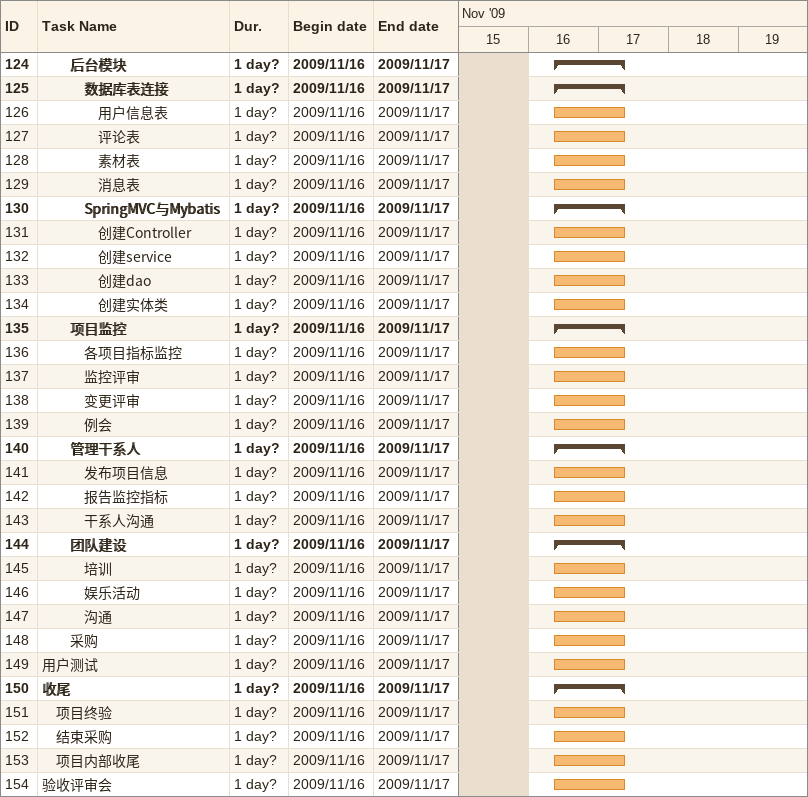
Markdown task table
| ID | Level | Task | Duration | Start | Finish |
|---|---|---|---|---|---|
| 124 | 3 | **后台模块** | 1d? | 2009-11-16 | 2009-11-17 |
| 125 | 4 | **数据库表连接** | 1d? | 2009-11-16 | 2009-11-17 |
| 126 | 5 | 用户信息表 | 1d? | 2009-11-16 | 2009-11-17 |
| 127 | 5 | 评论表 | 1d? | 2009-11-16 | 2009-11-17 |
| 128 | 5 | 素材表 | 1d? | 2009-11-16 | 2009-11-17 |
| 129 | 5 | 消息表 | 1d? | 2009-11-16 | 2009-11-17 |
| 130 | 4 | **SpringMVC与Mybatis** | 1d? | 2009-11-16 | 2009-11-17 |
| 131 | 5 | 创建Controller | 1d? | 2009-11-16 | 2009-11-17 |
| 132 | 5 | 创建service | 1d? | 2009-11-16 | 2009-11-17 |
| 133 | 5 | 创建dao | 1d? | 2009-11-16 | 2009-11-17 |
| 134 | 5 | 创建实体类 | 1d? | 2009-11-16 | 2009-11-17 |
| 135 | 3 | **项目监控** | 1d? | 2009-11-16 | 2009-11-17 |
| 136 | 4 | 各项目指标监控 | 1d? | 2009-11-16 | 2009-11-17 |
| 137 | 4 | 监控评审 | 1d? | 2009-11-16 | 2009-11-17 |
| 138 | 4 | 变更评审 | 1d? | 2009-11-16 | 2009-11-17 |
| 139 | 4 | 例会 | 1d? | 2009-11-16 | 2009-11-17 |
| 140 | 3 | **管理干系人** | 1d? | 2009-11-16 | 2009-11-17 |
| 141 | 4 | 发布项目信息 | 1d? | 2009-11-16 | 2009-11-17 |
| 142 | 4 | 报告监控指标 | 1d? | 2009-11-16 | 2009-11-17 |
| 143 | 4 | 干系人沟通 | 1d? | 2009-11-16 | 2009-11-17 |
| 144 | 3 | **团队建设** | 1d? | 2009-11-16 | 2009-11-17 |
| 145 | 4 | 培训 | 1d? | 2009-11-16 | 2009-11-17 |
| 146 | 4 | 娱乐活动 | 1d? | 2009-11-16 | 2009-11-17 |
| 147 | 4 | 沟通 | 1d? | 2009-11-16 | 2009-11-17 |
| 148 | 3 | 采购 | 1d? | 2009-11-16 | 2009-11-17 |
| 149 | 1 | 用户测试 | 1d? | 2009-11-16 | 2009-11-17 |
| 150 | 1 | **收尾** | 1d? | 2009-11-16 | 2009-11-17 |
| 151 | 2 | 项目终验 | 1d? | 2009-11-16 | 2009-11-17 |
| 152 | 2 | 结束采购 | 1d? | 2009-11-16 | 2009-11-17 |
| 153 | 2 | 项目内部收尾 | 1d? | 2009-11-16 | 2009-11-17 |
| 154 | 1 | 验收评审会 | 1d? | 2009-11-16 | 2009-11-17 |
